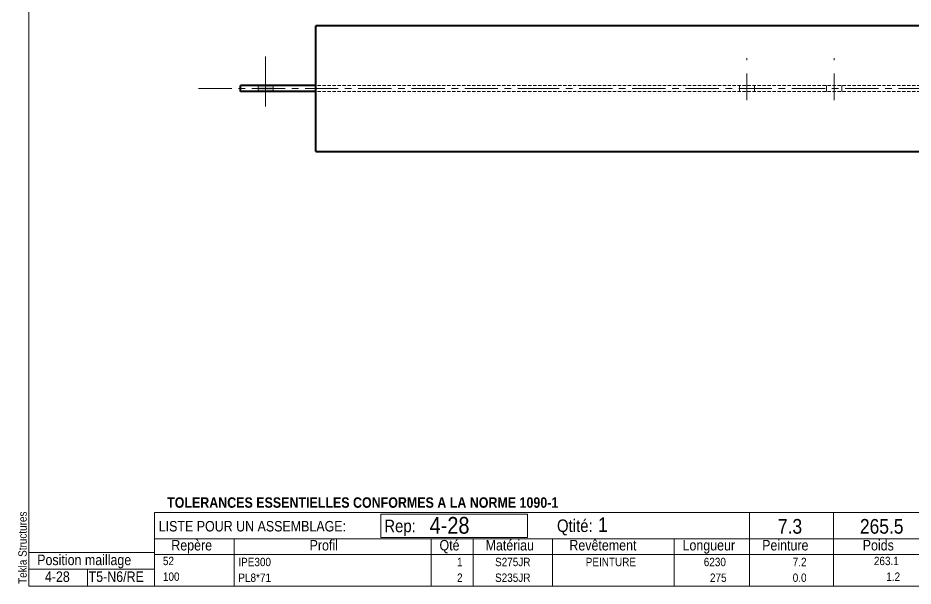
# Model space of a CAD drawing. Header units: millimetres. Extents: x 2 to 410, y 5 to 282.
# Drawn here: x 2.4 to 216, y 5 to 140.5 of the extents above; entities that cross this region are included whole.
import ezdxf

# ---------------------------------------------------------------- set-up
doc = ezdxf.new("R2010")
doc.units = ezdxf.units.MM
for name, pattern in [('AXES', [12.7, 7.9375, -1.5875, 1.5875, -1.5875]), ('CACHE2', [1.190625, 0.79375, -0.396875]), ('INTERROMPUX2', [9.525, 6.35, -3.175])]:
    doc.linetypes.add(name, pattern=pattern)
for name, color, linetype, lineweight in [('Autre type objet', 1, 'Continuous', 0), ('Axe', 1, 'Continuous', 0), ('Boulon', 7, 'Continuous', 0), ('Cache', 7, 'Continuous', 0), ('Feuille dessin', 5, 'Continuous', 0), ('Piece', 2, 'Continuous', 0)]:
    doc.layers.add(name, color=color, linetype=linetype, lineweight=lineweight)
doc.styles.add('ARIAL', font='ARIAL.TTF')
doc.styles.add('ARIAL_BOLD', font='ARIALBD.TTF')
doc.styles.add('ARIAL_NARROW', font='ARIAL.TTF')

# ---------------------------------------------------------------- blocks, each defined once
blk = doc.blocks.new('*A8')
at = {"layer": 'Boulon', "linetype": 'INTERROMPUX2', "lineweight": 0}
for p, q in [((176.383378, 120.919363), (176.383379, 130.919363)), ((176.383378, 120.919363), (176.383379, 130.919363)), ((176.383378, 120.919363), (176.383379, 130.919363)), ((174.583378, 122.964337), (174.583379, 124.384337)), ((174.583378, 122.964337), (174.583379, 124.384337)), ((174.583378, 122.964337), (174.583379, 124.384337)), ((178.183378, 122.964336), (178.183379, 124.384336)), ((178.183378, 122.964336), (178.183379, 124.384336)), ((178.183378, 122.964336), (178.183379, 124.384336))]:
    blk.add_line(p, q, dxfattribs=at)
blk = doc.blocks.new('*A9')
at = {"layer": 'Boulon', "linetype": 'INTERROMPUX2', "lineweight": 0}
for p, q in [((197.183378, 120.919357), (197.183379, 130.919357)), ((197.183378, 120.919357), (197.183379, 130.919357)), ((197.183378, 120.919357), (197.183379, 130.919357)), ((195.383378, 122.964337), (195.383379, 124.384337)), ((195.383378, 122.964337), (195.383379, 124.384337)), ((195.383378, 122.964337), (195.383379, 124.384337)), ((198.983378, 122.964336), (198.983379, 124.384336)), ((198.983378, 122.964336), (198.983379, 124.384336)), ((198.983378, 122.964336), (198.983379, 124.384336))]:
    blk.add_line(p, q, dxfattribs=at)
blk = doc.blocks.new('*A10')
at = {"layer": 'Boulon'}
blk.add_hatch(color=256, dxfattribs=at).paths.add_polyline_path([(63.31, 124.38), (63.31, 122.96), (59.71, 122.96), (59.71, 124.38)], flags=17)
blk.add_hatch(color=256, dxfattribs=at).paths.add_polyline_path([(63.31, 124.38), (63.31, 122.96), (59.71, 122.96), (59.71, 124.38)], flags=17)
blk.add_hatch(color=256, dxfattribs=at).paths.add_polyline_path([(63.31, 124.38), (63.31, 122.96), (59.71, 122.96), (59.71, 124.38)], flags=17)
at = {"layer": 'Boulon', "linetype": 'Continuous', "lineweight": 0}
for p, q in [((61.51, 119.36), (61.51, 131.36)), ((61.51, 119.36), (61.51, 131.36)), ((61.51, 119.36), (61.51, 131.36)), ((59.71, 122.96), (59.71, 124.38)), ((59.71, 122.96), (59.71, 124.38)), ((59.71, 122.96), (59.71, 124.38)), ((63.31, 122.96), (63.31, 124.38)), ((63.31, 122.96), (63.31, 124.38)), ((63.31, 122.96), (63.31, 124.38))]:
    blk.add_line(p, q, dxfattribs=at)
blk = doc.blocks.new('*A12')
at = {"layer": 'Axe', "color": 1, "linetype": 'AXES', "lineweight": 15}
for p, q in [((45.512212, 123.674337), (123.512097, 123.674337)), ((123.612097, 123.674337), (249.95466, 123.674337))]:
    blk.add_line(p, q, dxfattribs=at)
at = {"layer": 'Cache', "color": 7, "linetype": 'CACHE2', "lineweight": 20}
for p, q in [((123.512097, 124.384337), (73.512097, 124.384337)), ((249.95466, 124.384337), (123.612097, 124.384337)), ((123.512097, 122.964337), (73.512097, 122.964337)), ((249.95466, 122.964337), (123.612097, 122.964337))]:
    blk.add_line(p, q, dxfattribs=at)
at = {"layer": 'Piece', "color": 2, "linetype": 'Continuous', "lineweight": 40}
for p, q in [((73.512097, 108.674337), (73.512097, 138.674337)), ((123.512097, 138.674337), (73.512097, 138.674337)), ((249.95466, 138.674337), (123.612097, 138.674337)), ((55.512212, 122.964337), (55.512212, 124.384337)), ((73.512097, 124.384337), (55.512212, 124.384337)), ((73.512097, 122.964337), (55.512212, 122.964337)), ((73.512097, 108.674337), (123.512097, 108.674337)), ((123.612097, 108.674337), (249.95466, 108.674337))]:
    blk.add_line(p, q, dxfattribs=at)
blk = doc.blocks.new('*A15')
at = {"layer": 'Feuille dessin', "linetype": 'Continuous', "lineweight": 0}
for p, q in [((5, 282), (5, 5)), ((5, 5), (405, 5))]:
    blk.add_line(p, q, dxfattribs=at)
at = {"layer": 'Feuille dessin', "style": 'ARIAL', "width": 0.85}
blk.add_text('Tekla Structures', height=2, rotation=90, dxfattribs=at).set_placement((4.5, 5.5))
blk = doc.blocks.new('*A18')
at = {"layer": 'Autre type objet', "linetype": 'Continuous', "lineweight": 0}
for p, q in [((35, 22.526986), (220, 22.526986)), ((35.000031, 22.526887), (35, 12.5)), ((89, 22.192397), (124, 22.192397)), ((89, 16.624117), (89, 22.192397)), ((124, 22.192397), (124, 16.624117)), ((177.006307, 22.526553), (177, 12.5)), ((197.000069, 22.525594), (197, 12.5)), ((219.999994, 22.526914), (220, 12.5)), ((35, 16.25), (220, 16.25)), ((54, 16.25), (54, 12.5)), ((124, 16.624117), (89, 16.624117)), ((101, 16.25), (101, 12.5)), ((111, 16.25), (111, 12.5)), ((130, 16.25), (130, 12.5)), ((159, 16.25), (159, 12.5)), ((35, 12.5), (220, 12.5)), ((35, 12.5), (35, 8.75)), ((54, 12.5), (54, 8.75)), ((101, 12.5), (101, 8.75)), ((111, 12.5), (111, 8.75)), ((130, 12.5), (130, 8.75)), ((159, 12.5), (159, 8.75)), ((177, 12.5), (177, 8.75)), ((197, 12.5), (197, 8.75)), ((220, 12.5), (220, 8.75)), ((35, 8.75), (35, 5)), ((54, 8.75), (54, 5)), ((101, 8.75), (101, 5)), ((111, 8.75), (111, 5)), ((130, 8.75), (130, 5)), ((159, 8.75), (159, 5)), ((177, 8.75), (177, 5)), ((197, 8.75), (197, 5)), ((220, 8.75), (220, 5))]:
    blk.add_line(p, q, dxfattribs=at)
at = {"layer": 'Autre type objet', "width": 0.85}
for s, height, style, p in [('TOLERANCES ESSENTIELLES CONFORMES A LA NORME 1090-1', 2.5, 'ARIAL_BOLD', (38, 23.677143)), ('4-28', 4, 'ARIAL', (100.65625, 17.5)), ('1', 3.5, 'ARIAL', (140.83694, 17.899058)), ('LISTE POUR UN ASSEMBLAGE:', 2.5, 'ARIAL', (36, 18.028635)), ('Rep:', 3, 'ARIAL_NARROW', (89.824804, 17.841901)), ('Qtité:', 3, 'ARIAL', (131.03794, 17.899058)), ('7.3', 3.5, 'ARIAL', (183.758911, 17.5)), ('265.5', 3.5, 'ARIAL', (203.3302, 17.5)), ('Repère', 2.5, 'ARIAL', (39, 13.5)), ('Profil', 2.5, 'ARIAL', (72, 13.5)), ('Qté', 2.5, 'ARIAL', (103, 13.5)), ('Matériau', 2.5, 'ARIAL', (114, 13.5)), ('Revêtement', 2.5, 'ARIAL', (134, 13.5)), ('Longueur', 2.5, 'ARIAL', (161, 13.5)), ('Peinture', 2.5, 'ARIAL', (180, 13.5)), ('Poids', 2.5, 'ARIAL', (204, 13.5)), ('52', 2, 'ARIAL', (37, 10)), ('IPE300', 2, 'ARIAL', (55, 9.75)), ('1', 2, 'ARIAL', (107.186523, 9.75)), ('S275JR', 2, 'ARIAL', (116.259277, 9.75)), ('PEINTURE', 2, 'ARIAL', (137.896973, 9.75)), ('6230', 2, 'ARIAL', (166.070312, 9.75)), ('7.2', 2, 'ARIAL', (187.295898, 9.75)), ('263.1', 2, 'ARIAL', (206.663086, 10)), ('100', 2, 'ARIAL', (37, 6.25)), ('PL8*71', 2, 'ARIAL', (55, 6)), ('2', 2, 'ARIAL', (107.186523, 6)), ('S235JR', 2, 'ARIAL', (116.259277, 6)), ('275', 2, 'ARIAL', (167.553711, 6)), ('0.0', 2, 'ARIAL', (187.295898, 6)), ('1.2', 2, 'ARIAL', (209.629883, 6.25))]:
    blk.add_text(s, height=height, dxfattribs=dict(at, style=style)).set_placement(p)
blk = doc.blocks.new('*A20')
at = {"layer": 'Autre type objet', "linetype": 'Continuous', "lineweight": 0}
for p, q in [((5, 13), (5, 9)), ((5, 13), (35, 13)), ((35, 9), (35, 13)), ((39.5, 13), (39.5, 13)), ((5, 9), (35, 9)), ((5, 9), (5, 5)), ((19, 9), (19, 5)), ((35, 9), (35, 5)), ((5, 5), (35, 5))]:
    blk.add_line(p, q, dxfattribs=at)
at = {"layer": 'Autre type objet', "style": 'ARIAL', "width": 0.85}
for s, p in [('Position maillage', (7, 10)), ('T5-N6/RE', (19.260254, 6)), ('4-28', (8.83374, 6))]:
    blk.add_text(s, height=2.5, dxfattribs=at).set_placement(p)

msp = doc.modelspace()

# ---------------------------------------------------------------- block references
at = {"lineweight": 0}
for name in ['*A15', '*A12', '*A10', '*A8', '*A9', '*A18', '*A20']:
    msp.add_blockref(name, (0, 0), dxfattribs=at)

doc.saveas('drawing.dxf')
